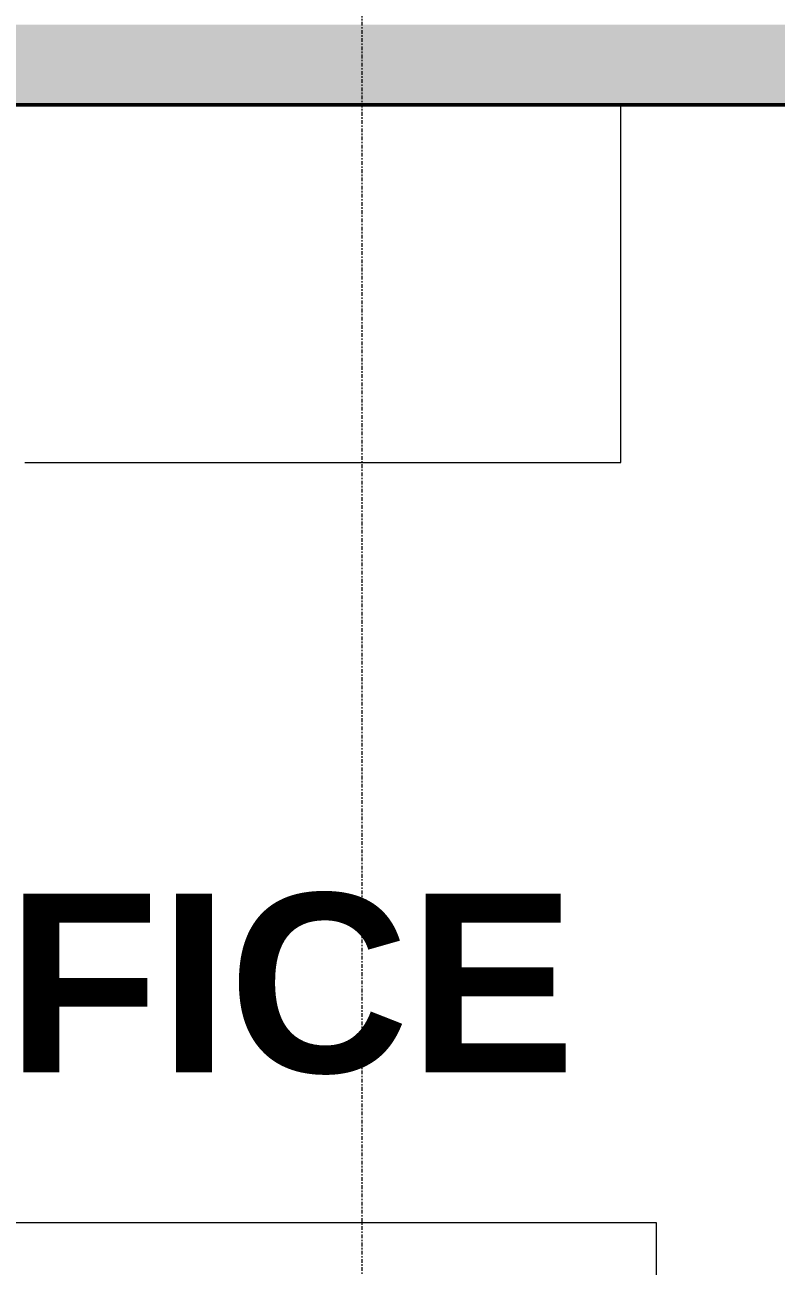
# Model space of a CAD drawing. Header units: inches. Extents: x -956 to 1409, y -1111 to 895.
# Drawn here: x -615.6 to -565.2, y -786.7 to -703.4 of the extents above; entities that cross this region are included whole.
import ezdxf

# ---------------------------------------------------------------- set-up
doc = ezdxf.new("R2010")
doc.units = ezdxf.units.IN
doc.header["$MEASUREMENT"] = 0
doc.linetypes.add('Grid Line 1_4_', pattern=[0.4375, 0.25, -0.0625, 0.0625, -0.0625])
for name, color, linetype, lineweight in [('A-AREA-IDEN', 2, 'Continuous', 9), ('A-WALL-PATT', 111, 'Continuous', 13), ('I-WALL', 2, 'Continuous', 13), ('Q-CASE', 31, 'Continuous', 9), ('S-GRID', 1, 'Continuous', 9)]:
    doc.layers.add(name, color=color, linetype=linetype, lineweight=lineweight)
doc.styles.add('Arial_B', font='arialbd.ttf', dxfattribs={"height": 12})

# ---------------------------------------------------------------- blocks, each defined once
blk = doc.blocks.new('Counter Top wo Backsplash - 24_ Depth - 30_ H-5617957-8TH FLOOR TELECOM UNDERFLOOR ROUTING PLAN')
at = {"layer": 'Q-CASE'}
for p, q in [((-7.262, -24), (-7.262, 0)), ((-47.262, -24), (-7.262, -24))]:
    blk.add_line(p, q, dxfattribs=at)
blk = doc.blocks.new('18433_1 - AEO NY - CENTRAL_rvt-1-8TH FLOOR TELECOM UNDERFLOOR ROUTING PLAN')
at = {"layer": 'A-WALL-PATT'}
blk.add_hatch(color=253, dxfattribs=at).paths.add_polyline_path([(-572.745, -708.744), (-520.102, -708.744), (-520.102, -703.369), (-687.602, -703.369), (-687.602, -708.744), (-616.942, -708.744)], flags=0)
at = {"layer": 'I-WALL', "color": 213, "lineweight": 50}
blk.add_line((-687.602, -708.744), (-520.102, -708.744), dxfattribs=at)
at = {"layer": 'S-GRID', "linetype": 'Grid Line 1_4_'}
blk.add_line((-592.977, -529.369), (-592.977, -1087.291), dxfattribs=at)
at = {"color": 53, "lineweight": 9}
blk.add_blockref('Counter Top wo Backsplash - 24_ Depth - 30_ H-5617957-8TH FLOOR TELECOM UNDERFLOOR ROUTING PLAN', (-568.34, -708.744), dxfattribs=at)
blk = doc.blocks.new('Room Tag - Room Tag-84095-8TH FLOOR TELECOM UNDERFLOOR ROUTING PLAN')
at = {"layer": 'A-AREA-IDEN'}
for p, q in [((-0.375, -0.0625), (-0.375, -0.3125)), ((-0.375, -0.0625), (0.375, -0.0625)), ((0.375, -0.0625), (0.375, -0.3125)), ((-0.375, -0.3125), (0.375, -0.3125))]:
    blk.add_line(p, q, dxfattribs=at)

msp = doc.modelspace()

# ---------------------------------------------------------------- block references
at = {"lineweight": 5}
msp.add_blockref('18433_1 - AEO NY - CENTRAL_rvt-1-8TH FLOOR TELECOM UNDERFLOOR ROUTING PLAN', (0, 0), dxfattribs=at)

# ---------------------------------------------------------------- next in the draw order: block references
at = {"layer": 'A-AREA-IDEN', "xscale": 95.99999999999994, "yscale": 95.99999999999994, "zscale": 95.99999999999994}
msp.add_blockref('Room Tag - Room Tag-84095-8TH FLOOR TELECOM UNDERFLOOR ROUTING PLAN', (-609.224, -777.762), dxfattribs=at)

# ---------------------------------------------------------------- next in the draw order: texts
at = {"layer": 'A-AREA-IDEN', "insert": (-640.092, -761.687), "char_height": 12, "width": 74.538, "attachment_point": 1, "style": 'Arial_B'}
msp.add_mtext('OFFICE', dxfattribs=at)

doc.saveas('drawing.dxf')
